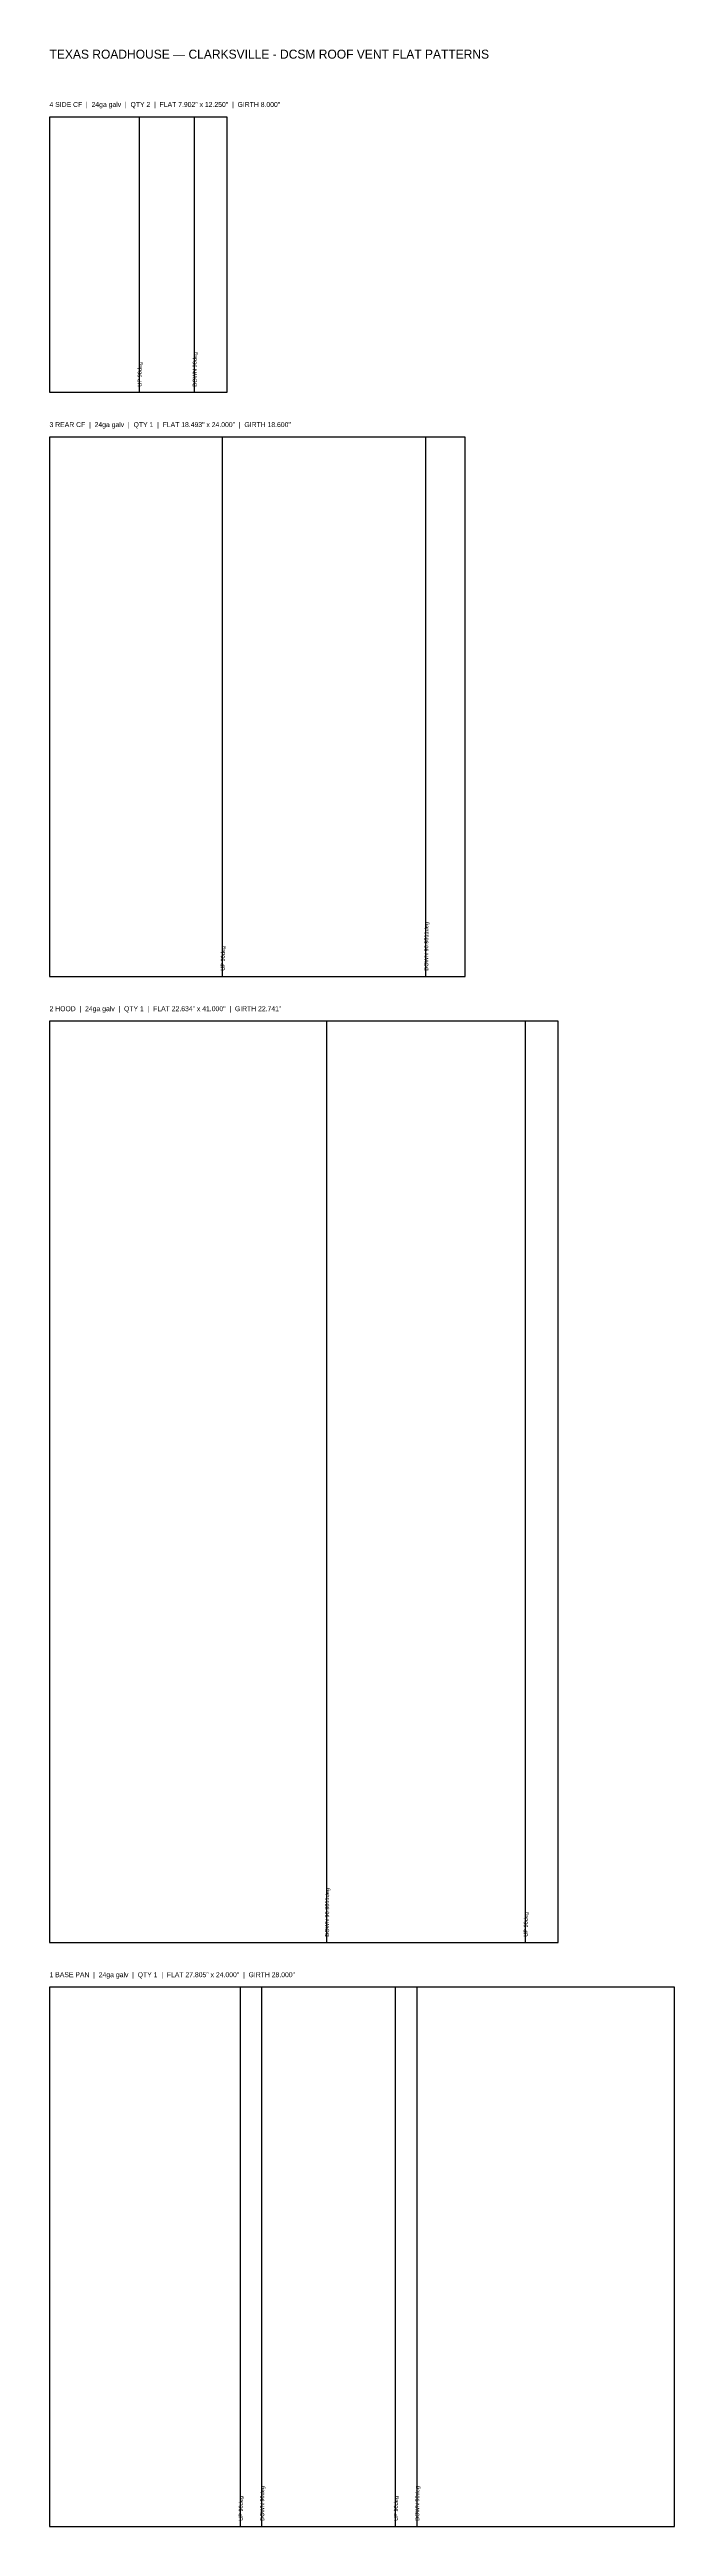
# Model space of a CAD drawing. Header units: inches. Extents: x 0 to 28, y 0 to 110.
import ezdxf

# ---------------------------------------------------------------- set-up
doc = ezdxf.new("R2010")
doc.units = ezdxf.units.IN
doc.header["$MEASUREMENT"] = 0
for name, color, linetype in [('BEND', 1, 'Continuous'), ('CUT', 7, 'Continuous'), ('TEXT', 2, 'Continuous')]:
    doc.layers.add(name, color=color, linetype=linetype)

msp = doc.modelspace()

# ---------------------------------------------------------------- linework, layer by layer
at = {"layer": 'BEND'}
for p, q in [((4, 95), (4, 107.25)), ((6.45, 95), (6.45, 107.25)), ((7.7, 69), (7.7, 93)), ((16.75, 69), (16.75, 93)), ((12.34, 26), (12.34, 67)), ((21.18, 26), (21.18, 67)), ((8.5, 0), (8.5, 24)), ((9.45, 0), (9.45, 24)), ((15.4, 0), (15.4, 24)), ((16.35, 0), (16.35, 24))]:
    msp.add_line(p, q, dxfattribs=at)
at = {"layer": 'CUT'}
for points in [[(0, 95), (7.9, 95), (7.9, 107.25), (0, 107.25)], [(0, 69), (18.49, 69), (18.49, 93), (0, 93)], [(0, 26), (22.63, 26), (22.63, 67), (0, 67)], [(0, 0), (27.8, 0), (27.8, 24), (0, 24)]]:
    msp.add_lwpolyline(points, close=True, dxfattribs=at)

# ---------------------------------------------------------------- texts
at = {"layer": 'TEXT'}
for s, height, p in [('TEXAS ROADHOUSE — CLARKSVILLE - DCSM ROOF VENT FLAT PATTERNS', 0.4, (0, 109.85)), ('4 SIDE CF  |  24ga galv  |  QTY 2  |  FLAT 7.902" x 12.250"  |  GIRTH 8.000"', 0.22, (0, 107.7)), ('3 REAR CF  |  24ga galv  |  QTY 1  |  FLAT 18.493" x 24.000"  |  GIRTH 18.600"', 0.22, (0, 93.45)), ('2 HOOD  |  24ga galv  |  QTY 1  |  FLAT 22.634" x 41.000"  |  GIRTH 22.741"', 0.22, (0, 67.45)), ('1 BASE PAN  |  24ga galv  |  QTY 1  |  FLAT 27.805" x 24.000"  |  GIRTH 28.000"', 0.22, (0, 24.45))]:
    msp.add_text(s, height=height, dxfattribs=at).set_placement(p)
for s, p in [('UP 90deg', (4.1, 95.25)), ('DOWN 90deg', (6.55, 95.25)), ('DOWN 96.9811deg', (16.85, 69.25)), ('UP 90deg', (7.8, 69.25)), ('DOWN 96.9811deg', (12.44, 26.25)), ('UP 90deg', (21.28, 26.25)), ('UP 90deg', (8.6, 0.25)), ('DOWN 90deg', (9.55, 0.25)), ('UP 90deg', (15.5, 0.25)), ('DOWN 90deg', (16.45, 0.25))]:
    msp.add_text(s, height=0.18, rotation=90, dxfattribs=at).set_placement(p)

doc.saveas('drawing.dxf')
